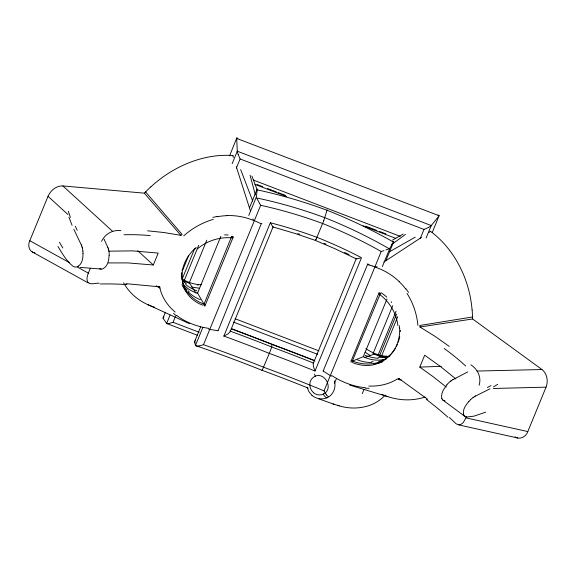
<?xml version="1.0" encoding="UTF-8"?>
<svg xmlns="http://www.w3.org/2000/svg" width="576" height="576" viewBox="0 0 576 576"><rect width="100%" height="100%" fill="white"/><g stroke="black" fill="none" stroke-linecap="round" stroke-linejoin="round"><path stroke-width="0.86" d="M109.037 255.442C108.907 260.309 107.762 266.328 102.982 268.726A13.003 6.811 -83.3 0 1 101.952 269.006A13.752 7.193 -82.4 0 1 101.002 269.028A15.854 8.316 -80.6 0 1 99.713 268.704M262.181 370.397L262.224 370.022M308.254 388.138A323.561 67.579 20.7 0 0 262.174 370.346L269.309 353.376C270.238 350.806 272.34 346.392 271.836 344.786M479.124 385.258C481.622 377.294 477.706 369.281 470.909 364.817M315.59 239.947L315.454 240.466L335.059 248.774L356.314 258.905L360.194 258.106M323.755 220.586L327.182 209.916M218.074 330.754L261.238 223.79L253.368 220.169L252.95 218.88M145.57 191.916L182.045 234.324L180.9 235.354L144.331 193.162L62.885 185.933C56.362 185.602 50.479 190.505 48.024 196.294L29.801 240.718C27.439 245.203 29.153 252.274 34.877 252.835M515.045 436.882C519.797 440.201 526.198 436.658 527.818 431.575L546.041 387.158C548.431 381.247 547.171 373.536 541.951 369.533L472.601 318.974L419.99 326.988L419.854 325.462L472.536 316.973L472.176 309.982M90.317 268.279C88.891 272.462 85.421 277.654 87.739 282.218C90.583 285.53 95.609 282.636 99.302 283.226M108.389 262.93L127.793 262.901L153.324 264.996L158.213 253.087L132.725 250.877L108.878 251.172M197.69 335.369L166.622 323.467L163.008 318.096L165.398 312.278M182.462 270.684L188.604 255.715M229.55 155.894L236.822 137.88M182.189 279.022L194.803 248.278M166.622 323.467L170.035 315.144M184.032 281.023L198.713 245.246M232.164 163.692L237.283 151.214L236.714 138.427L439.171 215.741L439.042 215.258L438.041 215.158M168.955 323.51L173.045 322.301L175.493 316.476M189.094 283.313L206.777 240.206M236.362 168.077L240.106 158.962L238.219 154.656M220.846 236.347L197.554 293.134L203.875 303.876M231.631 236.498L204.034 304.15M204.206 305.683L204.905 305.935L233.237 236.995L232.488 236.88M200.642 326.909L194.515 341.849L195.739 340.078M249.653 207.432L257.141 189.18M202.824 327.478L195.538 345.247L194.537 342.49L195.322 342.763M248.774 215.46L256.385 196.913L257.155 189.828L257.983 190.008A346.723 227.045 22.2 0 1 327.175 210.305A346.723 226.598 24.3 0 1 392.681 241.603L393.624 241.423M198.907 346.032L203.486 344.693L260.669 205.294L259.718 203.638M223.855 336.089L270.338 222.775A320.357 211.162 22.2 0 1 316.922 237.305A320.357 210.737 24.4 0 1 361.505 257.71L315.022 371.023A320.357 65.124 20.7 0 0 269.309 353.383A320.357 64.699 22.4 0 0 223.855 336.082L227.909 333.979L230.026 331.934L273.082 226.843M383.875 250.661L381.211 251.496A316.908 208.462 24.4 0 0 322.589 223.488L316.649 237.946M356.22 258.703L313.186 363.586L313.394 366.566L315.022 371.023M326.39 394.891L324.029 390.888L381.211 251.496M334.49 383.299L336.391 378.662M382.342 266.645L389.945 248.105L393.415 242.05L392.71 241.646M385.927 260.611L393.754 241.531M380.383 293.508L352.274 361.181M352.814 360.95L363.334 356.666L386.964 299.059M372.989 353.786L392.71 305.705M420.257 238.558L424.001 229.435L428.4 227.491M362.29 393.638L363.996 389.477M377.986 355.356L396.079 311.256M426.118 238.025L431.244 225.54L439.027 215.957L432.202 232.596M379.57 355.622L396.612 314.078M381.701 355.709L397.742 316.613M446.256 387.05L432.576 376.272L419.782 367.106L424.663 355.205L440.525 366.545L455.81 378.943M449.41 417.434L456.206 423.878L459.079 424.836L461.218 424.202L463.27 422.532L466.582 416.678M323.129 371.009L367.546 264.528L370.426 265.327M315.958 239.522L315.475 240.458L295.387 233.568L272.988 226.973M101.563 241.351C105.034 233.993 112.651 229.558 120.866 230.666M262.195 370.382L262.21 370.361A323.561 67.154 22.4 0 0 195.984 345.722M446.933 384.941C443.887 388.678 440.561 393.53 441.85 398.592M468.842 401.544C465.941 404.856 462.931 408.967 463.378 413.611M145.483 192.01L150.79 186.811M145.397 192.096L144.331 193.162M313.726 362.858L313.51 363.074A329.206 68.753 20.7 0 0 271.678 346.975A329.206 68.328 22.4 0 0 230.09 331.106L230.026 330.934M194.335 249.487L196.2 247.766L195.962 247.406M385.236 395.129C373.327 408.046 353.923 410.818 337.752 405.396M450.835 381.161L451.728 380.491M163.886 316.872L163.008 318.096M78.487 266.105C82.325 263.311 83.023 258.084 82.987 253.67M391.694 244.462L405.461 234.425M473.119 397.663L474.113 396.965M399.607 378.619C396.77 378.612 398.023 380.117 401.328 379.843M377.093 266.458L376.006 267.17L372.823 266.083M383.861 262.022L421.452 237.398M428.969 232.474L430.474 231.487L430.142 231.25M452.988 379.642L467.719 371.909M497.714 384.322L493.596 386.813M475.524 396.072L490.01 388.807M392.508 240.127L403.171 234.058M389.678 251.669L415.224 237.139M197.726 285.178L198.749 284.638L201.478 284.738M323.302 394.07C334.872 388.764 323.604 369.389 313.2 377.41C308.354 381.024 308.974 388.843 313.438 392.501M261.396 223.726L261.59 223.625A4.644 2.887 38.6 0 0 261.835 223.452M327.01 397.8C333.122 395.258 336.521 387.324 334.339 380.894M485.705 412.193L473.983 416.146L466.517 417.06M385.186 359.309L382.32 360.274M173.045 322.301L199.138 332.251M364.406 357.545L374.443 354.046M236.887 137.837L237.838 138.535M212.846 217.397L217.138 216.446M389.873 356.213L385.43 356.494A47.138 36.965 73.4 0 1 379.663 356.278M419.782 367.106L441.324 366.307M366.026 348.631L366.3 348.854A46.642 38.657 64.9 0 0 385.25 356.213L386.971 356.177M546.041 387.158L493.344 388.483M541.951 369.533L477.058 371.059M373.118 361.656L371.7 361.663M369.173 388.325L365.198 388.181M125.957 283.658L159.768 286.87L159.984 288.115L156.218 285.804M147.636 230.818L163.872 232.51L180.9 235.354M101.203 269.042L80.114 267.394M233.179 155.765L232.79 155.729L233.338 157.435M444.946 400.759L444.038 400.615M191.642 287.028L199.368 288.23M208.634 329.22L217.908 330.725M466.085 417.881L527.818 431.575M458.813 424.922L517.774 437.998M370.814 265.442L372.622 266.018M318.427 398.729L334.454 404.41M333.043 403.999L339.185 405.814M349.661 385.078L387.929 396.677M204.905 305.935L204.228 304.524M254.974 184.406L286.733 196.56M237.283 151.214L431.244 225.54M240.106 158.962L424.001 229.435M253.368 180.058L400.226 236.34M256.99 184.478L262.663 186.653M267.53 188.51L271.584 190.066M272.39 190.375L276.444 191.93M278.064 192.55L280.498 193.486M281.311 193.795L285.365 195.35M365.616 226.102L376.963 230.45M379.397 231.386L385.877 233.87M363.096 225.828L395.734 238.349M235.08 318.722L318.982 350.878M233.388 322.056L317.693 354.362M231.293 328.565L314.374 360.403M351.475 362.117L350.77 361.836L379.008 292.86L379.699 293.306M148.032 304.74L189.432 323.669M69.545 262.721L29.801 240.718M77.213 266.962L88.337 273.118M32.191 251.899L88.078 282.845M419.99 326.988L435.269 336.521L449.273 346.414M159.077 286.438L159.768 286.87M323.28 371.102L331.272 376.214M365.069 352.21L370.174 355.478M398.858 378.497L427.601 399.254M442.706 399.924L464.926 416.441M176.371 315.821L173.498 313.337M311.947 395.287L308.873 391.622L307.066 387.245M369.072 264.938L368.1 264.053M189.13 291.694L188.136 290.758M137.686 250.718L153.324 264.996M62.885 185.933L112.723 231.43M48.024 196.294L67.932 214.517M272.93 226.922L270.338 222.775M257.249 189.194L257.659 189.799M405.965 288.806L408.535 292.399M385.25 356.227L386.078 357.638M196.027 293.17L189.562 283.19A38.916 30.701 -28 0 1 182.534 280.231M57.924 246.478C62.309 253.454 66.442 261.151 73.066 266.27A21.06 11.117 -80.1 0 0 73.8 266.659L74.729 266.947A16.495 8.669 -82.4 0 0 75.766 267.034L76.154 267.012A14.472 7.618 -83.3 0 0 77.558 266.587A15.206 8.05 -84.3 0 0 78.48 266.062M259.56 203.342L256.615 197.95A323.561 211.874 22.2 0 1 324.799 217.678A323.561 211.457 24.3 0 1 389.189 248.731M367.466 264.391L367.366 264.175A4.644 2.981 7.6 0 1 367.243 263.851M104.09 239.155L107.784 247.349M315.288 376.236L314.518 374.062M73.858 229.32L81.324 245.002M72.065 225.266L68.954 217.26M251.914 176.09L257.09 189.583M240.66 169.603L252.742 201.11M236.333 166.824L250.502 211.198M366.3 348.854L366.61 349.898M81.878 246.643L82.217 247.853M250.056 175.212L255.355 194.897M108.245 248.854L108.518 249.97M182.419 281.369L182.138 279.216M399.269 325.591L399.449 328.097M472.601 318.974L472.543 317.225M430.538 231.336A91.267 71.568 73.4 0 1 472.068 309.974M407.03 293.378A63.814 54.914 61.1 0 1 417.902 325.397M397.505 378.886A63.814 51.43 42.2 0 1 368.784 386.057M425.059 397.044A90.907 71.287 73.4 0 1 381.643 394.301M386.453 358.416A39.996 33.962 53.1 0 1 352.418 362.542M363.319 356.717A39.614 32.832 64.9 0 0 386.129 358.877L385.495 359.194L387.252 357.826A42.97 36.734 55.5 0 0 399.658 328.118M380.966 292.666A39.996 37.714 52.7 0 1 386.762 297.108M391.147 301.774A39.996 37.714 52.7 0 1 391.709 302.494M400.356 330.358A41.551 35.698 58.2 0 1 400.306 331.589M399.73 336.434A41.551 35.698 58.2 0 1 398.203 342.216M397.346 344.405A41.551 35.698 58.2 0 1 396.353 346.507M395.237 348.516A41.551 35.698 58.2 0 1 386.273 358.186M380.39 293.58A3.6 2.016 80 0 1 379.044 292.86M387.662 357.322A38.916 32.256 64.9 0 1 374.422 354.132M383.537 360.511A38.916 32.256 64.9 0 1 378.742 361.318M399.154 281.635A61.38 57.564 55.7 0 1 405.749 288.979M375.941 267.379A63.9 60.696 56.8 0 1 399.204 281.578M365.105 387.655A63.094 48.391 38 0 1 331.69 375.494M385.315 358.985A40.608 33.07 40 0 1 351.806 360.806M379.21 294.156A40.608 35.352 55.1 0 1 397.894 325.584M426.298 399.355A195.48 65.189 27.2 0 1 448.006 417.283M444.247 348.502A195.48 102.766 18.4 0 1 465.71 366.034M382.946 361.627A40.018 35.1 55.6 0 1 373.55 363.874M371.844 362.542A39.6 34.078 41.7 0 1 357.516 359.921M386.395 357.055A40.615 32.22 35.3 0 1 378.05 357.257M378.173 358.301A39.852 30.614 34.5 0 1 365.242 355.392M150.869 186.883A91.267 67.061 -35.1 0 1 232.855 155.57M183.794 235.829A63.814 52.711 -25.3 0 1 213.278 219.355M175.19 312.07A63.814 49.925 -6.7 0 1 159.926 288.13M154.764 307.303A90.907 66.794 -35.1 0 1 123.602 282.78M203.011 305.294A39.996 32.767 -17.8 0 1 182.527 280.037M197.525 293.177A39.614 31.248 -28 0 1 182.851 283.766M182.333 280.066A41.551 34.337 -22.7 0 1 181.93 272.621M182.153 270.432A41.551 34.337 -22.7 0 1 182.326 269.33M233.208 236.966A3.6 2.246 -36 0 1 231.574 236.549M224.59 234.857A39.996 36.893 -21.9 0 1 228.211 234.994M185.234 282.038A47.138 34.632 -35.1 0 1 182.65 280.08M187.135 289.735A38.916 30.701 -28 0 1 184.658 287.546M198.742 284.659A46.642 36.792 -28 0 1 182.592 279.13M217.181 216.749A61.38 56.174 -24 0 1 226.908 215.654M226.915 215.575A63.9 59.335 -25.9 0 1 253.267 220.363M208.872 328.392A63.094 47.066 -1.9 0 1 176.782 315.518M204.912 304.502A40.608 32.206 -4.8 0 1 182.498 281.354M182.066 279.223A42.97 35.395 -20.1 0 1 194.126 249.336M197.41 248.875A40.608 34.15 -20.2 0 1 232.178 237.881M100.361 284.004A195.48 66.766 16.7 0 1 126.936 284.58M123.97 234.785A195.48 101.614 26.8 0 1 150.271 235.613M186.53 291.902A40.018 33.919 -20.8 0 1 181.973 284.738M200.376 299.693A39.6 33.264 -7.6 0 1 188.467 292.198M186.379 283.896A40.615 31.507 0.1 0 1 183.413 281.369M196.79 290.83A39.852 29.916 1.4 0 1 185.609 284.537M324.036 390.888A316.908 64.426 20.7 0 0 263.628 367.229A316.908 64.008 22.4 0 0 203.479 344.686M323.791 220.615A7.121 0.403 -68.9 0 1 322.517 223.769M260.669 205.279A316.908 208.879 22.2 0 1 322.589 223.488M314.906 360.943A351.986 73.512 20.7 0 0 272.052 344.484A351.986 73.058 22.4 0 0 231.473 328.939M328.558 396.641A5.544 2.981 73.4 0 1 326.448 394.776M389.074 248.767A5.544 0.468 -19.1 0 1 385.891 249.934M316.584 238.176A7.258 0.367 -68.8 0 1 315.878 239.746M324.079 243.295A329.206 215.15 24.3 0 1 326.023 244.116M344.592 252.432A329.206 215.15 24.3 0 1 349.006 254.549M198.914 345.967A5.544 3.355 -29.9 0 1 195.89 345.838M297.742 233.626A329.206 215.575 22.2 0 1 299.736 234.281M238.234 154.555A4.968 1.404 69.7 0 1 237.211 151.128M431.359 225.54A4.968 1.728 -26.6 0 1 428.386 227.434M168.955 323.431A4.968 1.728 -26.6 0 1 166.594 323.604M326.966 397.865A6.12 3.154 68.4 0 1 323.309 394.049M323.23 394.092A9.31 8.165 43.4 0 1 313.33 392.638M326.923 397.757A14.832 13.284 46.8 0 1 311.89 395.359M466.51 417.074A21.06 9.425 -58.5 0 1 465.826 416.894L465.084 416.542A16.495 7.351 -56.3 0 1 464.4 415.973L464.184 415.721A14.472 6.466 -55.5 0 1 463.622 414.54A15.206 6.854 -54.5 0 1 463.414 413.568M468.828 401.515A15.026 6.415 -52.4 0 1 470.628 399.708M470.606 399.6A15.574 6.538 -52.2 0 1 473.141 397.512M474.163 396.763A23.875 9.086 -50.5 0 1 475.589 395.878M491.026 385.603A249.286 112.176 11.5 0 1 487.354 387.511M444.024 400.651A15.854 7.042 -58 0 1 442.843 400.025A13.752 6.098 -56.4 0 1 442.289 399.42A13.003 5.782 -55.5 0 1 441.857 398.578M446.818 384.782A13.73 5.976 -52.6 0 1 450.842 380.923M451.757 380.347A19.354 7.452 -51 0 1 453.031 379.498M62.849 247.997A249.012 82.807 27.8 0 1 59.479 242.251M82.829 251.093A15.026 7.603 -86.5 0 1 83.016 253.663M82.303 247.752A15.574 7.776 -86.7 0 1 82.908 251.042M81.403 244.85A23.875 11.002 -88.4 0 1 81.972 246.499M77.191 230.256A249.286 108.266 33 0 1 75.305 226.231M70.43 217.397A248.342 133.675 18.4 0 1 68.342 211.277M108.662 249.826A13.73 7.056 -86.3 0 1 109.217 255.42M107.849 247.241A19.354 9.007 -87.9 0 1 108.317 248.753"/></g></svg>
